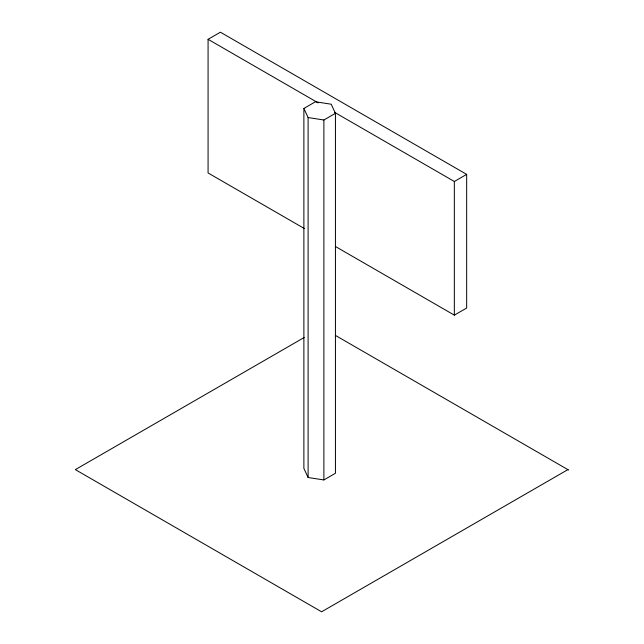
<?xml version="1.0" encoding="UTF-8"?>
<svg xmlns="http://www.w3.org/2000/svg" width="644" height="644" viewBox="0 0 644 644"><rect width="100%" height="100%" fill="white"/><g stroke="black" fill="none" stroke-linecap="round" stroke-linejoin="round"><path stroke-width="0.97" d="M304.33 228.531L208.076 172.962L208.076 39.308L220.393 32.2L466.659 174.379L466.659 308.033L454.342 315.141L335.548 246.555M303.879 108.442L315.431 101.776L331.209 104.215L335.435 113.328L335.435 473.276L323.884 479.949L308.106 477.502L303.879 468.397L303.879 108.442L308.106 117.554L308.106 477.502M308.106 117.554L323.884 119.993L335.435 113.328M334.679 112.402L454.342 181.487L466.659 174.379M304.209 337.488L75.348 469.621L321.614 611.8L567.887 469.621M208.076 39.308L318.2 102.887M335.54 335.476L568.652 470.064M454.342 181.487L454.342 315.141M323.884 119.993L323.884 479.949"/></g></svg>
